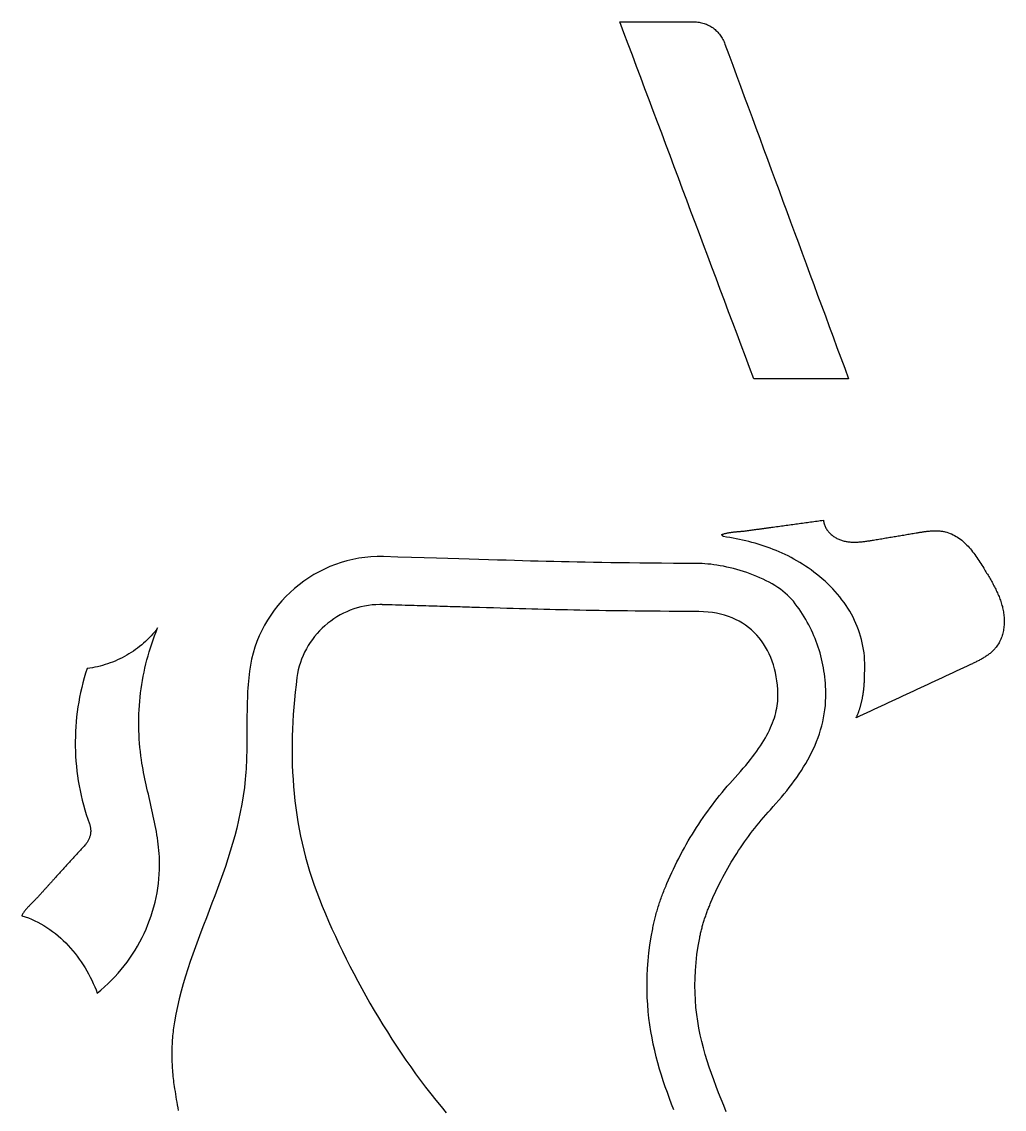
# Model space of a CAD drawing. Header units: metres. Extents: x 22 to 147, y -153 to -66.
# Drawn here: x 105.87 to 144.96, y -109.44 to -66.15 of the extents above; entities that cross this region are included whole.
import ezdxf

# ---------------------------------------------------------------- set-up
doc = ezdxf.new("R2010")
doc.units = ezdxf.units.M

msp = doc.modelspace()

# ---------------------------------------------------------------- linework, layer by layer
for points in [[(129.668778, -66.15303), (129.760726, -66.15303), (129.852674, -66.15303), (129.944622, -66.15303), (130.03657, -66.15303), (130.128518, -66.15303), (130.220466, -66.15303), (130.312414, -66.15303), (130.404362, -66.15303), (130.49631, -66.15303), (130.588258, -66.15303), (130.680206, -66.15303), (130.772154, -66.15303), (130.864102, -66.15303), (130.95605, -66.15303), (131.047998, -66.15303), (131.139946, -66.15303), (131.231894, -66.15303), (131.323842, -66.15303), (131.41579, -66.15303), (131.507738, -66.15303), (131.599686, -66.15303), (131.691634, -66.15303), (131.783582, -66.15303), (131.87553, -66.15303), (131.967478, -66.15303), (132.059426, -66.15303), (132.151374, -66.15303), (132.243322, -66.15303), (132.33527, -66.15303), (132.427218, -66.15303), (132.519166, -66.15303), (132.611114, -66.15303), (132.663692, -66.154046), (132.715762, -66.157094), (132.767324, -66.162174), (132.818378, -66.169286), (132.868924, -66.17843), (132.918962, -66.189606), (132.968238, -66.20256), (133.016752, -66.217292), (133.064504, -66.234056), (133.111494, -66.252598), (133.157722, -66.272918), (133.202934, -66.294762), (133.247384, -66.318384), (133.290818, -66.343784), (133.333236, -66.370708), (133.374638, -66.399156), (133.41477, -66.429382), (133.453886, -66.461132), (133.491732, -66.494152), (133.528308, -66.528696), (133.563614, -66.564764), (133.597396, -66.602102), (133.629908, -66.640964), (133.660896, -66.681096), (133.69036, -66.722498), (133.7183, -66.76517), (133.744716, -66.809112), (133.769354, -66.85407), (133.792468, -66.900298), (133.813804, -66.947542), (133.833362, -66.996056), (133.850888, -67.045586), (134.004558, -67.461638), (134.158228, -67.87769), (134.311898, -68.293742), (134.465568, -68.709794), (134.619238, -69.125846), (134.772908, -69.541898), (134.926578, -69.95795), (135.080248, -70.374002), (135.233918, -70.790054), (135.387588, -71.206106), (135.541258, -71.622158), (135.694928, -72.03821), (135.848598, -72.454262), (136.002268, -72.870314), (136.155938, -73.286366), (136.309608, -73.702418), (136.463278, -74.11847), (136.616948, -74.534522), (136.770618, -74.950574), (136.924288, -75.366626), (137.077958, -75.782678), (137.231628, -76.19873), (137.385298, -76.614782), (137.538968, -77.030834), (137.692638, -77.446886), (137.846308, -77.862938), (137.999978, -78.27899), (138.153648, -78.695042), (138.307318, -79.111094), (138.460988, -79.527146), (138.614658, -79.943198), (138.768328, -80.35925), (138.650472, -80.35925), (138.532616, -80.35925), (138.41476, -80.35925), (138.296904, -80.35925), (138.179048, -80.35925), (138.061192, -80.35925), (137.943336, -80.35925), (137.82548, -80.35925), (137.707624, -80.35925), (137.589768, -80.35925), (137.471912, -80.35925), (137.354056, -80.35925), (137.2362, -80.35925), (137.118344, -80.35925), (137.000488, -80.35925), (136.882632, -80.35925), (136.764776, -80.35925), (136.64692, -80.35925), (136.529064, -80.35925), (136.411208, -80.35925), (136.293352, -80.35925), (136.175496, -80.35925), (136.05764, -80.35925), (135.939784, -80.35925), (135.821928, -80.35925), (135.704072, -80.35925), (135.586216, -80.35925), (135.46836, -80.35925), (135.350504, -80.35925), (135.232648, -80.35925), (135.114792, -80.35925), (134.996936, -80.35925), (134.830312, -79.915258), (134.663688, -79.471266), (134.497064, -79.027274), (134.33044, -78.583282), (134.163816, -78.13929), (133.997192, -77.695298), (133.830568, -77.251306), (133.663944, -76.807314), (133.49732, -76.363322), (133.330696, -75.91933), (133.164072, -75.475338), (132.997448, -75.031346), (132.830824, -74.587354), (132.6642, -74.143362), (132.497576, -73.69937), (132.330952, -73.255378), (132.164328, -72.811386), (131.997704, -72.367394), (131.83108, -71.923402), (131.664456, -71.47941), (131.497832, -71.035418), (131.331208, -70.591426), (131.164584, -70.147434), (130.99796, -69.703442), (130.831336, -69.25945), (130.664712, -68.815458), (130.498088, -68.371466), (130.331464, -67.927474), (130.16484, -67.483482), (129.998216, -67.03949), (129.831592, -66.595498), (129.664968, -66.151506)], [(139.408154, -92.102686), (139.415266, -91.962224), (139.417806, -91.822524), (139.416028, -91.683586), (139.409678, -91.545664), (139.39901, -91.408758), (139.384024, -91.272614), (139.36472, -91.13774), (139.341352, -91.003882), (139.313666, -90.87104), (139.281916, -90.739468), (139.245848, -90.609166), (139.205716, -90.47988), (139.16152, -90.352118), (139.113514, -90.225626), (139.061444, -90.100404), (139.005564, -89.976706), (138.94562, -89.854532), (138.881866, -89.733882), (138.814302, -89.614756), (138.742928, -89.497154), (138.667998, -89.38133), (138.589258, -89.26703), (138.506962, -89.154508), (138.42111, -89.043764), (138.331702, -88.934798), (138.238738, -88.827864), (138.142218, -88.722708), (138.042396, -88.619584), (137.939018, -88.518492), (137.832338, -88.419432), (137.722356, -88.322404), (137.609072, -88.227662), (137.498328, -88.139016), (137.387076, -88.053418), (137.275316, -87.971122), (137.163048, -87.89162), (137.050272, -87.815166), (136.936988, -87.741506), (136.823196, -87.67064), (136.708896, -87.602568), (136.594088, -87.53729), (136.478518, -87.474552), (136.36244, -87.414608), (136.245854, -87.35695), (136.12876, -87.301832), (136.010904, -87.249254), (135.89254, -87.198962), (135.773668, -87.150956), (135.654034, -87.105236), (135.533892, -87.061548), (135.413242, -87.020146), (135.29183, -86.980776), (135.16991, -86.943184), (135.047228, -86.907624), (134.924038, -86.873842), (134.800086, -86.841838), (134.675626, -86.811612), (134.550404, -86.783164), (134.424674, -86.75624), (134.298182, -86.731094), (134.170928, -86.707472), (134.043166, -86.68512), (133.914642, -86.664292), (133.785356, -86.644734), (133.78307, -86.642194), (133.780784, -86.639654), (133.778498, -86.637114), (133.776212, -86.634574), (133.773926, -86.632034), (133.77164, -86.629494), (133.769354, -86.626954), (133.767068, -86.624414), (133.765036, -86.621874), (133.763004, -86.619334), (133.760972, -86.616794), (133.75894, -86.614254), (133.756908, -86.611714), (133.754876, -86.609174), (133.752844, -86.606634), (133.751066, -86.604094), (133.749288, -86.601554), (133.74751, -86.599014), (133.745732, -86.596474), (133.743954, -86.593934), (133.742176, -86.591394), (133.740652, -86.588854), (133.739128, -86.586314), (133.737604, -86.583774), (133.73608, -86.581234), (133.734556, -86.578694), (133.733286, -86.576154), (133.732016, -86.573614), (133.730746, -86.571074), (133.729476, -86.568534), (133.728206, -86.565994), (133.726936, -86.563454), (133.753606, -86.552786), (133.780784, -86.54288), (133.808724, -86.533736), (133.837172, -86.5251), (133.866128, -86.516972), (133.895592, -86.509606), (133.925564, -86.502748), (133.95579, -86.496398), (133.986524, -86.490556), (134.017512, -86.484968), (134.048754, -86.479888), (134.08025, -86.475062), (134.112, -86.470744), (134.144004, -86.46668), (134.176262, -86.46287), (134.20852, -86.459314), (134.240778, -86.456012), (134.273036, -86.452964), (134.305548, -86.449916), (134.337806, -86.447122), (134.370064, -86.444328), (134.402322, -86.441534), (134.434326, -86.43874), (134.466076, -86.435946), (134.497572, -86.433152), (134.528814, -86.430358), (134.559802, -86.427564), (134.590536, -86.424516), (134.620762, -86.421214), (134.650734, -86.417912), (134.680198, -86.414356), (134.709154, -86.410546), (134.740396, -86.406228), (134.771638, -86.40191), (134.80288, -86.397592), (134.834122, -86.393274), (134.865364, -86.388956), (134.896606, -86.384638), (134.927848, -86.38032), (134.95909, -86.376002), (134.990332, -86.371684), (135.021574, -86.367366), (135.052816, -86.363048), (135.084058, -86.35873), (135.1153, -86.354412), (135.146542, -86.350094), (135.177784, -86.345776), (135.209026, -86.341458), (135.240268, -86.33714), (135.27151, -86.332822), (135.302752, -86.328504), (135.333994, -86.324186), (135.365236, -86.319868), (135.396478, -86.31555), (135.42772, -86.311232), (135.458962, -86.306914), (135.490204, -86.302596), (135.521446, -86.298278), (135.552688, -86.29396), (135.58393, -86.289642), (135.615172, -86.285324), (135.646414, -86.281006), (135.677656, -86.276688), (135.708898, -86.27237), (135.773414, -86.26348), (135.83793, -86.25459), (135.902446, -86.2457), (135.966962, -86.23681), (136.031478, -86.22792), (136.095994, -86.21903), (136.16051, -86.21014), (136.225026, -86.20125), (136.289542, -86.19236), (136.354058, -86.18347), (136.418574, -86.17458), (136.48309, -86.16569), (136.547606, -86.1568), (136.612122, -86.14791), (136.676638, -86.13902), (136.741154, -86.13013), (136.80567, -86.12124), (136.870186, -86.11235), (136.934702, -86.10346), (136.999218, -86.09457), (137.063734, -86.08568), (137.12825, -86.07679), (137.192766, -86.0679), (137.257282, -86.05901), (137.321798, -86.05012), (137.386314, -86.04123), (137.45083, -86.03234), (137.515346, -86.02345), (137.579862, -86.01456), (137.644378, -86.00567), (137.708894, -85.99678), (137.77341, -85.98789), (137.776712, -86.025482), (137.782046, -86.062566), (137.789158, -86.099142), (137.798048, -86.13521), (137.808716, -86.170516), (137.821162, -86.205314), (137.835132, -86.23935), (137.85088, -86.272878), (137.868152, -86.305644), (137.886948, -86.337648), (137.907014, -86.36889), (137.928604, -86.39937), (137.951464, -86.429088), (137.975594, -86.458044), (138.00074, -86.485984), (138.027156, -86.513162), (138.054588, -86.539578), (138.083036, -86.564978), (138.1125, -86.589362), (138.142726, -86.61273), (138.173968, -86.635336), (138.205972, -86.656926), (138.238738, -86.6775), (138.272012, -86.697058), (138.306048, -86.715346), (138.340592, -86.732618), (138.375644, -86.748874), (138.411204, -86.76386), (138.447018, -86.777576), (138.483086, -86.790276), (138.519662, -86.801706), (138.556238, -86.811866), (138.593068, -86.82101), (138.629898, -86.829138), (138.666982, -86.83625), (138.704066, -86.8426), (138.741404, -86.847934), (138.778742, -86.852506), (138.81608, -86.856316), (138.853672, -86.859364), (138.891264, -86.86165), (138.928856, -86.863174), (138.966448, -86.86419), (139.004294, -86.864444), (139.04214, -86.86419), (139.079986, -86.863174), (139.117832, -86.86165), (139.155678, -86.859618), (139.193524, -86.857078), (139.23137, -86.85403), (139.26947, -86.850728), (139.30757, -86.846918), (139.34567, -86.842854), (139.383516, -86.838282), (139.421362, -86.833456), (139.459208, -86.828376), (139.497054, -86.823042), (139.5349, -86.817454), (139.572746, -86.811612), (139.610592, -86.80577), (139.648184, -86.799674), (139.685776, -86.793578), (139.723368, -86.787482), (139.76096, -86.781386), (139.81557, -86.772242), (139.87018, -86.763098), (139.92479, -86.753954), (139.9794, -86.74481), (140.03401, -86.735666), (140.08862, -86.726522), (140.14323, -86.717378), (140.19784, -86.708234), (140.25245, -86.69909), (140.30706, -86.689946), (140.36167, -86.680802), (140.41628, -86.671658), (140.47089, -86.662514), (140.5255, -86.65337), (140.58011, -86.644226), (140.63472, -86.635082), (140.68933, -86.625938), (140.74394, -86.616794), (140.79855, -86.60765), (140.85316, -86.598506), (140.90777, -86.589362), (140.96238, -86.580218), (141.01699, -86.571074), (141.0716, -86.56193), (141.12621, -86.552786), (141.18082, -86.543642), (141.23543, -86.534498), (141.29004, -86.525354), (141.34465, -86.51621), (141.39926, -86.507066), (141.45387, -86.497922), (141.50848, -86.488778), (141.54277, -86.48319), (141.57706, -86.477602), (141.61135, -86.472014), (141.64564, -86.466426), (141.680184, -86.461092), (141.714728, -86.455758), (141.749272, -86.450678), (141.783816, -86.445852), (141.81836, -86.441026), (141.852904, -86.436454), (141.887448, -86.432136), (141.921992, -86.428326), (141.956536, -86.42477), (141.99108, -86.421468), (142.025624, -86.418674), (142.060168, -86.416134), (142.094712, -86.414102), (142.129256, -86.412578), (142.1638, -86.411562), (142.198344, -86.411054), (142.232888, -86.411054), (142.267432, -86.411562), (142.301976, -86.412578), (142.336266, -86.414356), (142.370556, -86.416642), (142.404846, -86.41969), (142.439136, -86.423246), (142.473172, -86.427564), (142.507208, -86.432644), (142.541244, -86.438486), (142.575026, -86.44509), (142.608808, -86.452456), (142.676118, -86.469982), (142.741904, -86.490556), (142.806166, -86.513924), (142.869158, -86.540086), (142.930626, -86.568788), (142.990824, -86.60003), (143.049498, -86.633812), (143.106902, -86.66988), (143.163036, -86.708234), (143.2179, -86.74862), (143.271748, -86.791038), (143.324326, -86.835234), (143.375634, -86.881208), (143.425926, -86.92896), (143.475202, -86.978236), (143.523462, -87.029036), (143.570706, -87.08136), (143.616934, -87.134954), (143.662146, -87.189564), (143.706596, -87.24519), (143.750284, -87.301832), (143.792956, -87.359236), (143.834866, -87.417402), (143.876014, -87.47633), (143.9164, -87.535766), (143.956278, -87.595456), (143.995394, -87.655654), (144.034002, -87.715852), (144.071848, -87.776304), (144.109186, -87.836756), (144.146016, -87.896954), (144.182338, -87.956898), (144.20977, -88.00211), (144.237202, -88.047576), (144.264634, -88.093042), (144.291812, -88.138508), (144.31899, -88.184228), (144.346168, -88.229948), (144.373092, -88.275922), (144.399762, -88.321896), (144.426178, -88.36787), (144.45234, -88.414098), (144.478248, -88.46058), (144.503902, -88.507062), (144.529048, -88.553798), (144.55394, -88.600534), (144.578324, -88.647524), (144.602454, -88.694768), (144.626076, -88.742266), (144.64919, -88.789764), (144.671796, -88.837516), (144.69364, -88.885522), (144.714976, -88.933782), (144.735804, -88.982296), (144.75587, -89.031064), (144.775174, -89.080086), (144.793716, -89.129362), (144.811496, -89.178892), (144.828514, -89.228676), (144.84477, -89.278714), (144.860264, -89.329006), (144.874742, -89.379806), (144.888458, -89.43086), (144.901158, -89.482168), (144.912842, -89.533984), (144.923256, -89.586054), (144.932654, -89.638378), (144.940782, -89.69121), (144.947894, -89.744296), (144.953736, -89.797382), (144.958308, -89.850722), (144.96161, -89.904062), (144.963642, -89.957656), (144.964404, -90.01125), (144.963642, -90.06459), (144.96161, -90.11793), (144.958308, -90.171016), (144.953482, -90.224102), (144.947386, -90.276934), (144.939766, -90.329258), (144.930876, -90.381328), (144.920462, -90.433144), (144.908524, -90.484452), (144.895062, -90.535252), (144.880076, -90.585544), (144.863566, -90.635074), (144.845532, -90.684096), (144.82572, -90.732356), (144.804384, -90.779854), (144.781524, -90.82659), (144.756886, -90.872564), (144.73047, -90.917522), (144.70253, -90.961718), (144.672812, -91.004898), (144.641316, -91.047062), (144.608042, -91.08821), (144.583912, -91.11615), (144.55902, -91.143328), (144.53362, -91.169744), (144.507458, -91.195652), (144.480788, -91.220798), (144.45361, -91.245436), (144.425924, -91.269312), (144.39773, -91.29268), (144.369028, -91.31554), (144.339818, -91.337892), (144.3101, -91.359736), (144.280128, -91.381072), (144.249648, -91.4019), (144.218914, -91.42222), (144.187672, -91.442032), (144.156176, -91.46159), (144.124426, -91.48064), (144.092422, -91.499436), (144.060164, -91.517724), (144.027652, -91.535758), (143.994886, -91.553538), (143.961866, -91.57081), (143.928846, -91.587828), (143.895572, -91.604592), (143.862298, -91.621356), (143.82877, -91.637866), (143.795242, -91.654122), (143.761714, -91.670124), (143.728186, -91.686126), (143.694658, -91.701874), (143.66113, -91.717622), (143.627602, -91.73337), (143.485108, -91.799918), (143.342614, -91.866466), (143.20012, -91.933014), (143.057626, -91.999562), (142.915132, -92.06611), (142.772638, -92.132658), (142.630144, -92.199206), (142.48765, -92.265754), (142.345156, -92.332302), (142.202662, -92.39885), (142.060168, -92.465398), (141.917674, -92.531946), (141.77518, -92.598494), (141.632686, -92.665042), (141.490192, -92.73159), (141.347698, -92.798138), (141.205204, -92.864686), (141.06271, -92.931234), (140.920216, -92.997782), (140.777722, -93.06433), (140.635228, -93.130878), (140.492734, -93.197426), (140.35024, -93.263974), (140.207746, -93.330522), (140.065252, -93.39707), (139.922758, -93.463618), (139.780264, -93.530166), (139.63777, -93.596714), (139.495276, -93.663262), (139.352782, -93.72981), (139.210288, -93.796358), (139.067794, -93.862906), (139.077954, -93.84157), (139.08786, -93.81998), (139.097766, -93.79839), (139.107418, -93.776546), (139.116816, -93.754448), (139.126214, -93.73235), (139.135358, -93.709998), (139.144502, -93.687392), (139.153392, -93.664532), (139.162282, -93.641672), (139.170918, -93.618558), (139.1793, -93.59519), (139.187682, -93.571568), (139.19581, -93.547946), (139.203938, -93.52407), (139.211812, -93.49994), (139.219432, -93.475556), (139.227052, -93.451172), (139.234418, -93.426534), (139.241784, -93.401642), (139.248896, -93.376496), (139.255754, -93.351096), (139.262612, -93.325696), (139.269216, -93.300042), (139.27582, -93.274134), (139.28217, -93.247972), (139.288266, -93.221556), (139.294362, -93.194886), (139.300204, -93.167962), (139.306046, -93.141038), (139.311634, -93.11386), (139.316968, -93.086428), (139.32281, -93.05544), (139.328398, -93.024452), (139.333986, -92.993718), (139.33932, -92.962984), (139.3444, -92.93225), (139.349226, -92.901516), (139.353798, -92.870782), (139.358116, -92.840048), (139.362434, -92.809314), (139.366498, -92.77858), (139.370308, -92.747846), (139.373864, -92.717112), (139.37742, -92.686378), (139.380722, -92.655644), (139.38377, -92.62491), (139.386564, -92.594176), (139.389104, -92.563442), (139.391644, -92.532708), (139.39393, -92.501974), (139.395962, -92.47124), (139.39774, -92.440506), (139.399518, -92.409772), (139.401042, -92.379292), (139.402312, -92.348812), (139.403582, -92.318332), (139.404598, -92.287852), (139.40536, -92.257372), (139.405868, -92.226892), (139.406376, -92.196412), (139.40663, -92.165932), (139.40663, -92.135452), (139.40663, -92.104972)], [(133.903466, -109.539532), (133.799072, -109.284516), (133.696456, -109.030516), (133.596126, -108.777532), (133.49859, -108.524802), (133.404102, -108.272072), (133.31317, -108.019088), (133.226302, -107.765342), (133.143752, -107.510326), (133.066282, -107.253786), (132.993892, -106.995214), (132.927344, -106.734356), (132.866892, -106.470704), (132.813298, -106.204004), (132.766562, -105.933748), (132.727446, -105.659428), (132.696204, -105.38079), (132.673344, -105.097326), (132.659374, -104.808782), (132.654548, -104.51465), (132.659628, -104.214422), (132.674868, -103.907844), (132.700522, -103.594662), (132.737098, -103.274114), (132.785358, -102.9462), (132.845302, -102.610158), (132.854192, -102.565454), (132.863336, -102.521004), (132.872988, -102.476554), (132.882894, -102.432104), (132.893054, -102.387654), (132.903722, -102.343458), (132.914644, -102.299262), (132.92582, -102.255066), (132.93725, -102.211124), (132.949188, -102.167182), (132.96138, -102.12324), (132.973826, -102.079552), (132.986526, -102.035864), (132.99948, -101.992176), (133.012942, -101.948742), (133.026658, -101.905308), (133.040628, -101.861874), (133.054852, -101.818694), (133.06933, -101.775514), (133.084062, -101.732334), (133.099048, -101.689408), (133.114288, -101.646482), (133.129782, -101.60381), (133.14553, -101.561138), (133.161532, -101.518466), (133.177788, -101.476048), (133.194298, -101.43363), (133.211062, -101.391212), (133.22808, -101.349048), (133.245352, -101.306884), (133.262878, -101.264974), (133.280658, -101.223064), (133.280912, -101.222302), (133.281166, -101.22154), (133.28142, -101.220778), (133.281674, -101.220016), (133.281928, -101.219254), (133.282182, -101.218492), (133.282436, -101.21773), (133.28269, -101.216968), (133.282944, -101.216206), (133.283198, -101.215444), (133.283452, -101.214682), (133.283706, -101.21392), (133.28396, -101.213158), (133.284214, -101.212396), (133.284468, -101.211634), (133.284722, -101.210872), (133.284976, -101.21011), (133.28523, -101.209348), (133.285484, -101.208586), (133.285738, -101.207824), (133.285992, -101.207062), (133.286246, -101.2063), (133.2865, -101.205538), (133.286754, -101.204776), (133.287008, -101.204014), (133.287262, -101.203252), (133.287516, -101.20249), (133.28777, -101.201728), (133.288024, -101.200966), (133.288278, -101.200204), (133.288532, -101.199442), (133.288786, -101.19868), (133.343396, -101.072188), (133.399276, -100.946204), (133.45668, -100.820982), (133.515354, -100.696268), (133.575298, -100.572316), (133.636512, -100.449126), (133.698996, -100.326444), (133.762496, -100.204524), (133.827266, -100.083366), (133.893306, -99.962716), (133.960616, -99.842828), (134.029196, -99.723702), (134.099046, -99.605338), (134.170166, -99.487736), (134.242556, -99.370896), (134.316216, -99.254818), (134.390892, -99.139502), (134.466838, -99.024948), (134.544054, -98.911156), (134.62254, -98.79838), (134.702042, -98.686366), (134.782814, -98.575114), (134.864856, -98.464878), (134.948168, -98.355404), (135.032496, -98.246946), (135.118094, -98.13925), (135.204962, -98.03257), (135.292846, -97.926652), (135.382, -97.82175), (135.47217, -97.717864), (135.56361, -97.61474), (135.65632, -97.512632), (135.76808, -97.389696), (135.878824, -97.26549), (135.988298, -97.140268), (136.096248, -97.013776), (136.202674, -96.886014), (136.307322, -96.756728), (136.410192, -96.626172), (136.51103, -96.494346), (136.609582, -96.360996), (136.705594, -96.226376), (136.799066, -96.090232), (136.889744, -95.952564), (136.977628, -95.813626), (137.062464, -95.673164), (137.143998, -95.531178), (137.221976, -95.387668), (137.296398, -95.24238), (137.36701, -95.095568), (137.433812, -94.947232), (137.496296, -94.797118), (137.554462, -94.64548), (137.60831, -94.492064), (137.657332, -94.33687), (137.701528, -94.179898), (137.740898, -94.021402), (137.775188, -93.861128), (137.804144, -93.698822), (137.827512, -93.534738), (137.845292, -93.368876), (137.85723, -93.201236), (137.863072, -93.031564), (137.862818, -92.860114), (137.859008, -92.731844), (137.852912, -92.60459), (137.84453, -92.478352), (137.833862, -92.35313), (137.820908, -92.228924), (137.805668, -92.105734), (137.787888, -91.98356), (137.767822, -91.862402), (137.74547, -91.74226), (137.720832, -91.623134), (137.693908, -91.50477), (137.664444, -91.387422), (137.632694, -91.27109), (137.598658, -91.15552), (137.562082, -91.040966), (137.52322, -90.927174), (137.482072, -90.814398), (137.438384, -90.702384), (137.39241, -90.591386), (137.343896, -90.48115), (137.293096, -90.371676), (137.239756, -90.262964), (137.18413, -90.155268), (137.125964, -90.048334), (137.065258, -89.942162), (137.002266, -89.836752), (136.936734, -89.732104), (136.868916, -89.628218), (136.798558, -89.525094), (136.72566, -89.422478), (136.650222, -89.320624), (136.572498, -89.219532), (136.501124, -89.133934), (136.4234, -89.050368), (136.33958, -88.969088), (136.249918, -88.890094), (136.154922, -88.813132), (136.054846, -88.738456), (135.949944, -88.666066), (135.840724, -88.596216), (135.72744, -88.528652), (135.6106, -88.463628), (135.490458, -88.40089), (135.367522, -88.340692), (135.241792, -88.283034), (135.113776, -88.227916), (134.983982, -88.175338), (134.852664, -88.125554), (134.720076, -88.07831), (134.586726, -88.03386), (134.452868, -87.992204), (134.31901, -87.953342), (134.185406, -87.917274), (134.05231, -87.884), (133.919976, -87.853774), (133.788912, -87.826342), (133.659626, -87.801958), (133.532372, -87.780622), (133.407404, -87.762334), (133.284976, -87.747094), (133.165596, -87.735156), (133.049772, -87.726266), (132.937758, -87.720678), (132.829808, -87.718392), (132.301742, -87.714328), (131.802632, -87.710264), (131.3307, -87.705946), (130.88366, -87.701628), (130.45948, -87.697056), (130.056382, -87.692484), (129.67208, -87.687658), (129.304796, -87.682578), (128.952244, -87.677244), (128.612646, -87.671656), (128.283716, -87.665814), (127.963422, -87.659718), (127.649986, -87.653114), (127.341122, -87.646256), (127.034798, -87.639144), (126.729236, -87.631524), (126.42215, -87.62365), (126.111508, -87.615268), (125.795532, -87.606378), (125.471936, -87.59698), (125.138688, -87.587074), (124.793756, -87.57666), (124.435362, -87.565738), (124.06122, -87.554308), (123.669298, -87.54237), (123.257564, -87.529924), (122.82424, -87.516716), (122.36704, -87.503), (121.883932, -87.488522), (121.372884, -87.473536), (120.831864, -87.457788), (120.259094, -87.441278), (120.010174, -87.440262), (119.76354, -87.451184), (119.519446, -87.47379), (119.2784, -87.507826), (119.040402, -87.553038), (118.80596, -87.609172), (118.575328, -87.67572), (118.34876, -87.752682), (118.12651, -87.839804), (117.909086, -87.936578), (117.696742, -88.043004), (117.489478, -88.158574), (117.288056, -88.283288), (117.092476, -88.416638), (116.902992, -88.55837), (116.720112, -88.708484), (116.54409, -88.866472), (116.37518, -89.03208), (116.213636, -89.205054), (116.059966, -89.38514), (115.91417, -89.572084), (115.776756, -89.765632), (115.647978, -89.965276), (115.52809, -90.171016), (115.417346, -90.382598), (115.316254, -90.599514), (115.225068, -90.821764), (115.144042, -91.04884), (115.07343, -91.280742), (115.013486, -91.516962), (114.964718, -91.757246), (114.927126, -92.001594), (114.91087, -92.135198), (114.896392, -92.269056), (114.883692, -92.402914), (114.87277, -92.536772), (114.863118, -92.67063), (114.85499, -92.804742), (114.848132, -92.938854), (114.842544, -93.072966), (114.837972, -93.207078), (114.834162, -93.34119), (114.831368, -93.475302), (114.829336, -93.609668), (114.827812, -93.744034), (114.826796, -93.8784), (114.826034, -94.012766), (114.825526, -94.147132), (114.825272, -94.281498), (114.825018, -94.415864), (114.824764, -94.55023), (114.824256, -94.684596), (114.82324, -94.818962), (114.82197, -94.953328), (114.820192, -95.087694), (114.817652, -95.221806), (114.81435, -95.355918), (114.810286, -95.49003), (114.805206, -95.624142), (114.798856, -95.758254), (114.791236, -95.892366), (114.782346, -96.026224), (114.771932, -96.160082), (114.759994, -96.29394), (114.723164, -96.630744), (114.677698, -96.962468), (114.624104, -97.28962), (114.563144, -97.6122), (114.495072, -97.930716), (114.420396, -98.245168), (114.339878, -98.556064), (114.253772, -98.863658), (114.16284, -99.16795), (114.06759, -99.469448), (113.96853, -99.768406), (113.866168, -100.065332), (113.761012, -100.360226), (113.65357, -100.653342), (113.54435, -100.945188), (113.43386, -101.235764), (113.322862, -101.525578), (113.21161, -101.814884), (113.100866, -102.103936), (112.991138, -102.392988), (112.882934, -102.682294), (112.776762, -102.972108), (112.67313, -103.262684), (112.572546, -103.554276), (112.475518, -103.847392), (112.382554, -104.142032), (112.294416, -104.438704), (112.211358, -104.737662), (112.134142, -105.03916), (112.063276, -105.343452), (111.999268, -105.650792), (111.942626, -105.961434), (111.929672, -106.040936), (111.91748, -106.120692), (111.906304, -106.200448), (111.89589, -106.280204), (111.886238, -106.360214), (111.877602, -106.440224), (111.869728, -106.520234), (111.862616, -106.600498), (111.85652, -106.680762), (111.851186, -106.761026), (111.846614, -106.84129), (111.842804, -106.921554), (111.84001, -107.001818), (111.837978, -107.082082), (111.836708, -107.1626), (111.8362, -107.243118), (111.836454, -107.323636), (111.83747, -107.404154), (111.839248, -107.484672), (111.841788, -107.56519), (111.845344, -107.645708), (111.849662, -107.725972), (111.854742, -107.806236), (111.86033, -107.8865), (111.86668, -107.966764), (111.873792, -108.047028), (111.881666, -108.127292), (111.890302, -108.207302), (111.8997, -108.287312), (111.90986, -108.367322), (111.920782, -108.447332), (111.932466, -108.527088), (111.94796, -108.628688), (111.963962, -108.731558), (111.980726, -108.835698), (111.998252, -108.941108), (112.016286, -109.047788), (112.035082, -109.155738), (112.054386, -109.264704), (112.074452, -109.37494), (112.095026, -109.486192)], [(120.203468, -89.34958), (120.200674, -89.34958), (120.19788, -89.34958), (120.195086, -89.34958), (120.192292, -89.34958), (120.189498, -89.34958), (120.186704, -89.34958), (120.18391, -89.34958), (120.181116, -89.34958), (120.178322, -89.34958), (120.175528, -89.34958), (120.172734, -89.34958), (120.16994, -89.34958), (120.167146, -89.34958), (120.164352, -89.34958), (120.161558, -89.34958), (120.158764, -89.34958), (120.15597, -89.34958), (120.153176, -89.34958), (120.150382, -89.34958), (120.147588, -89.34958), (120.144794, -89.34958), (120.142, -89.34958), (120.139206, -89.34958), (120.136412, -89.34958), (120.133618, -89.34958), (120.130824, -89.34958), (120.12803, -89.34958), (120.125236, -89.34958), (120.122442, -89.34958), (120.119648, -89.34958), (120.116854, -89.34958), (120.11406, -89.34958), (119.960898, -89.35339), (119.80926, -89.364312), (119.659146, -89.382346), (119.510556, -89.407492), (119.363998, -89.439496), (119.219472, -89.478104), (119.077232, -89.523062), (118.937278, -89.57437), (118.800118, -89.631774), (118.665752, -89.69502), (118.534434, -89.764108), (118.406418, -89.838784), (118.281704, -89.918794), (118.160546, -90.004138), (118.043198, -90.094562), (117.929914, -90.190066), (117.820948, -90.290396), (117.7163, -90.395298), (117.616224, -90.504518), (117.520974, -90.618056), (117.43055, -90.735658), (117.345206, -90.85707), (117.265196, -90.982292), (117.190774, -91.11107), (117.122194, -91.243404), (117.059456, -91.378786), (117.002814, -91.51747), (116.952522, -91.658948), (116.90858, -91.80322), (116.871496, -91.950032), (116.84127, -92.09913), (116.817902, -92.250514), (116.781326, -92.546932), (116.748306, -92.84208), (116.719096, -93.136212), (116.693442, -93.429074), (116.671598, -93.72092), (116.653564, -94.01175), (116.639594, -94.301818), (116.629688, -94.59087), (116.623846, -94.878906), (116.622322, -95.16618), (116.625116, -95.452692), (116.632228, -95.738442), (116.643912, -96.02343), (116.660168, -96.30791), (116.680996, -96.591628), (116.706396, -96.874838), (116.736622, -97.15754), (116.771928, -97.439734), (116.81206, -97.72142), (116.857272, -98.002598), (116.907564, -98.283268), (116.96319, -98.563684), (117.02415, -98.843846), (117.090444, -99.123754), (117.162072, -99.403408), (117.239288, -99.682808), (117.322346, -99.961954), (117.410992, -100.2411), (117.50548, -100.520246), (117.60581, -100.799138), (117.712236, -101.078284), (117.824758, -101.35743), (117.94998, -101.65588), (118.079012, -101.954584), (118.2116, -102.253288), (118.347744, -102.551738), (118.48719, -102.849934), (118.630192, -103.147622), (118.776496, -103.444802), (118.926102, -103.741474), (119.07901, -104.037384), (119.23522, -104.332278), (119.394732, -104.626156), (119.557292, -104.918764), (119.7229, -105.210102), (119.89181, -105.499916), (120.063514, -105.788206), (120.238266, -106.074718), (120.416066, -106.359452), (120.59666, -106.642154), (120.780048, -106.922824), (120.96623, -107.201208), (121.155206, -107.477306), (121.346976, -107.750864), (121.541286, -108.021882), (121.738136, -108.290106), (121.937526, -108.555282), (122.139456, -108.817664), (122.343926, -109.076744), (122.550682, -109.332522), (122.759978, -109.584998)], [(131.813554, -109.45876), (131.726178, -109.232446), (131.64058, -109.004608), (131.557014, -108.774992), (131.475734, -108.543344), (131.396994, -108.309664), (131.321302, -108.073698), (131.248912, -107.835192), (131.180078, -107.593892), (131.115054, -107.349798), (131.054348, -107.102656), (130.998214, -106.852212), (130.946906, -106.598466), (130.900678, -106.34091), (130.860038, -106.079544), (130.82524, -105.814368), (130.796538, -105.544874), (130.774186, -105.271062), (130.758692, -104.992678), (130.75031, -104.709468), (130.749294, -104.421432), (130.755898, -104.128316), (130.770376, -103.829866), (130.793236, -103.526082), (130.824732, -103.216456), (130.865372, -102.900988), (130.915156, -102.579678), (130.974592, -102.252018), (130.98526, -102.197916), (130.996436, -102.143814), (131.00812, -102.089458), (131.020058, -102.035102), (131.032504, -101.980492), (131.045458, -101.925882), (131.058666, -101.871272), (131.072382, -101.816408), (131.086606, -101.761544), (131.101084, -101.70668), (131.11607, -101.651562), (131.131564, -101.596444), (131.147566, -101.541326), (131.163822, -101.485954), (131.180586, -101.430582), (131.197604, -101.37521), (131.21513, -101.319838), (131.233164, -101.264212), (131.251452, -101.208586), (131.270248, -101.15296), (131.289552, -101.097334), (131.30911, -101.041454), (131.329176, -100.985574), (131.34975, -100.929694), (131.370578, -100.873814), (131.391914, -100.817934), (131.413504, -100.762054), (131.435602, -100.70592), (131.458208, -100.649786), (131.481068, -100.593652), (131.504436, -100.537518), (131.528058, -100.481384), (131.528312, -100.480622), (131.528566, -100.47986), (131.52882, -100.479098), (131.529074, -100.478336), (131.529328, -100.477574), (131.529582, -100.476812), (131.529836, -100.47605), (131.53009, -100.475288), (131.530344, -100.474526), (131.530598, -100.473764), (131.530852, -100.473002), (131.531106, -100.47224), (131.53136, -100.471478), (131.531614, -100.470716), (131.531868, -100.469954), (131.532122, -100.469192), (131.532376, -100.46843), (131.53263, -100.467668), (131.532884, -100.466906), (131.533138, -100.466144), (131.533392, -100.465382), (131.533646, -100.46462), (131.5339, -100.463858), (131.534154, -100.463096), (131.534408, -100.462334), (131.534662, -100.461572), (131.534916, -100.46081), (131.53517, -100.460048), (131.535424, -100.459286), (131.535678, -100.458524), (131.535932, -100.457762), (131.536186, -100.457), (131.599686, -100.310442), (131.664456, -100.164646), (131.73075, -100.019866), (131.798568, -99.875848), (131.867656, -99.732846), (131.938268, -99.590606), (132.01015, -99.449382), (132.083556, -99.30892), (132.158232, -99.169474), (132.234432, -99.03079), (132.311902, -98.893122), (132.390896, -98.75647), (132.47116, -98.620834), (132.552694, -98.48596), (132.635752, -98.352102), (132.72008, -98.21926), (132.805932, -98.087434), (132.893054, -97.956624), (132.981446, -97.82683), (133.071362, -97.697798), (133.162548, -97.569782), (133.255004, -97.442782), (133.34873, -97.316798), (133.44398, -97.19183), (133.5405, -97.068132), (133.63829, -96.94545), (133.73735, -96.823784), (133.83768, -96.703134), (133.93928, -96.5835), (134.042404, -96.464882), (134.146798, -96.347534), (134.252462, -96.231202), (134.364476, -96.108012), (134.472172, -95.9866), (134.576058, -95.866966), (134.67588, -95.74911), (134.771638, -95.633032), (134.863332, -95.518478), (134.951216, -95.405448), (135.035036, -95.293942), (135.115046, -95.18396), (135.191246, -95.075248), (135.263636, -94.967806), (135.332216, -94.861634), (135.396986, -94.756732), (135.457946, -94.652846), (135.51535, -94.549976), (135.569198, -94.448122), (135.619236, -94.347284), (135.665718, -94.247208), (135.708644, -94.148148), (135.748014, -94.04985), (135.784082, -93.95206), (135.816594, -93.855032), (135.84555, -93.758512), (135.871204, -93.6625), (135.893556, -93.566996), (135.912606, -93.471746), (135.928354, -93.37675), (135.9408, -93.282008), (135.949944, -93.18752), (135.955786, -93.093286), (135.95858, -92.999052), (135.958326, -92.904818), (135.951468, -92.728796), (135.93826, -92.556076), (135.918702, -92.386658), (135.893048, -92.220796), (135.861044, -92.058744), (135.822944, -91.900502), (135.778748, -91.746324), (135.728456, -91.59621), (135.672068, -91.450414), (135.609838, -91.308936), (135.541512, -91.172284), (135.467344, -91.040204), (135.387334, -90.913204), (135.301482, -90.791284), (135.210042, -90.674444), (135.11276, -90.562938), (135.00989, -90.45702), (134.901432, -90.35669), (134.787386, -90.262202), (134.667752, -90.173556), (134.54253, -90.091006), (134.411974, -90.014806), (134.27583, -89.944956), (134.134352, -89.88171), (133.98754, -89.825322), (133.835648, -89.775792), (133.678422, -89.73312), (133.516116, -89.69756), (133.348476, -89.669366), (133.175756, -89.648792), (132.99821, -89.635838), (132.815584, -89.630504), (132.40512, -89.627456), (132.012182, -89.624408), (131.635754, -89.621106), (131.275074, -89.617804), (130.929126, -89.614502), (130.596894, -89.610946), (130.277616, -89.60739), (129.970276, -89.603834), (129.673858, -89.600024), (129.3876, -89.596214), (129.110486, -89.59215), (128.8415, -89.587832), (128.57988, -89.583514), (128.32461, -89.578942), (128.074928, -89.57437), (127.829818, -89.569544), (127.588264, -89.564464), (127.349504, -89.55913), (127.112522, -89.553542), (126.876556, -89.547954), (126.64059, -89.542112), (126.403608, -89.536016), (126.164848, -89.529666), (125.923294, -89.523062), (125.67793, -89.516204), (125.427994, -89.509092), (125.17247, -89.501472), (124.910342, -89.493598), (124.640848, -89.48547), (124.362972, -89.477088), (124.075952, -89.468452), (123.778772, -89.459308), (123.687078, -89.456514), (123.594368, -89.45372), (123.500642, -89.450926), (123.4059, -89.448132), (123.309888, -89.445084), (123.21286, -89.442036), (123.114562, -89.438988), (123.014994, -89.43594), (122.91441, -89.432892), (122.812556, -89.429844), (122.709432, -89.426796), (122.605038, -89.423748), (122.49912, -89.420446), (122.391932, -89.417144), (122.283474, -89.413842), (122.173492, -89.41054), (122.06224, -89.407238), (121.949464, -89.403936), (121.835164, -89.400634), (121.71934, -89.397332), (121.601992, -89.393776), (121.48312, -89.39022), (121.362724, -89.386664), (121.240804, -89.383108), (121.117106, -89.379552), (120.991884, -89.375996), (120.864884, -89.372186), (120.73636, -89.368376), (120.606058, -89.364566), (120.473978, -89.360756), (120.34012, -89.356946), (120.204484, -89.353136)], [(108.870242, -104.817418), (109.01807, -104.694736), (109.162088, -104.56799), (109.302042, -104.43718), (109.437932, -104.30256), (109.569758, -104.16413), (109.69752, -104.022144), (109.821218, -103.876856), (109.940598, -103.728266), (110.05566, -103.576374), (110.16615, -103.421434), (110.272322, -103.2637), (110.373922, -103.103172), (110.47095, -102.93985), (110.563152, -102.774242), (110.650528, -102.606094), (110.733332, -102.43566), (110.811056, -102.263194), (110.883954, -102.088696), (110.951772, -101.91242), (111.01451, -101.734366), (111.072168, -101.554788), (111.124492, -101.37394), (111.171736, -101.191568), (111.213392, -101.00818), (111.249714, -100.823776), (111.280448, -100.638356), (111.305848, -100.452174), (111.325406, -100.265484), (111.339376, -100.078286), (111.347504, -99.89058), (111.34979, -99.70262), (111.346234, -99.51466), (111.340646, -99.388422), (111.332772, -99.262438), (111.322612, -99.136708), (111.31042, -99.011232), (111.296196, -98.88601), (111.280194, -98.761042), (111.262414, -98.636328), (111.242856, -98.511614), (111.222028, -98.387154), (111.199676, -98.262694), (111.176308, -98.138488), (111.15167, -98.014282), (111.12627, -97.89033), (111.099854, -97.766378), (111.07293, -97.642426), (111.045244, -97.518728), (111.017304, -97.39503), (110.988856, -97.271332), (110.960408, -97.147634), (110.931706, -97.023936), (110.903258, -96.900238), (110.87481, -96.77654), (110.846616, -96.652588), (110.81893, -96.528636), (110.792006, -96.404684), (110.76559, -96.280478), (110.74019, -96.156272), (110.715552, -96.031812), (110.692184, -95.907352), (110.669832, -95.782638), (110.649004, -95.65767), (110.629446, -95.532702), (110.606078, -95.367094), (110.585758, -95.201232), (110.568232, -95.034862), (110.5535, -94.868238), (110.541562, -94.701614), (110.532418, -94.534736), (110.526068, -94.367604), (110.522512, -94.200472), (110.522004, -94.03334), (110.52429, -93.866208), (110.52937, -93.699076), (110.537244, -93.532198), (110.547912, -93.36532), (110.561374, -93.198696), (110.57763, -93.032326), (110.596426, -92.86621), (110.618016, -92.700348), (110.6424, -92.53474), (110.669578, -92.36964), (110.69955, -92.205048), (110.732316, -92.040964), (110.767876, -91.877388), (110.805976, -91.71432), (110.84687, -91.552014), (110.890558, -91.390216), (110.936786, -91.22918), (110.985808, -91.068906), (111.037624, -90.909394), (111.092234, -90.750644), (111.149384, -90.59291), (111.209328, -90.435938), (111.271812, -90.279982), (111.209582, -90.361516), (111.14532, -90.441272), (111.078772, -90.519504), (111.010192, -90.595958), (110.93958, -90.670634), (110.866936, -90.743532), (110.79226, -90.814652), (110.715806, -90.88374), (110.63732, -90.95105), (110.55731, -91.016328), (110.475522, -91.079574), (110.391956, -91.140788), (110.306866, -91.19997), (110.220252, -91.25712), (110.132114, -91.312238), (110.042706, -91.365324), (109.951774, -91.416124), (109.859572, -91.464638), (109.766354, -91.510866), (109.671866, -91.555062), (109.576108, -91.596718), (109.479334, -91.636088), (109.381544, -91.673172), (109.282992, -91.707716), (109.183424, -91.739974), (109.083094, -91.769692), (108.982002, -91.79687), (108.880148, -91.821508), (108.777786, -91.843606), (108.674662, -91.863164), (108.57103, -91.879928), (108.46689, -91.894152), (108.406946, -92.082112), (108.351066, -92.271342), (108.29925, -92.461588), (108.251498, -92.65285), (108.20781, -92.844874), (108.168186, -93.03766), (108.132626, -93.231208), (108.10113, -93.425518), (108.073698, -93.620336), (108.05033, -93.815662), (108.031026, -94.011496), (108.015786, -94.207584), (108.00461, -94.403926), (107.997498, -94.600522), (107.99445, -94.797118), (107.995466, -94.993714), (108.000546, -95.19031), (108.00969, -95.386652), (108.022898, -95.582994), (108.04017, -95.778828), (108.061506, -95.974408), (108.086906, -96.16948), (108.11637, -96.364044), (108.149644, -96.5581), (108.186982, -96.751394), (108.228384, -96.943926), (108.27385, -97.135696), (108.32338, -97.32645), (108.376974, -97.516188), (108.434378, -97.70491), (108.495846, -97.892362), (108.561378, -98.078544), (108.570776, -98.105976), (108.579158, -98.133662), (108.586524, -98.161602), (108.592874, -98.189542), (108.598208, -98.217482), (108.602526, -98.245676), (108.605574, -98.27387), (108.607606, -98.302064), (108.608876, -98.330258), (108.60913, -98.358452), (108.608368, -98.386646), (108.60659, -98.41484), (108.603796, -98.44278), (108.599986, -98.47072), (108.595414, -98.498406), (108.589826, -98.526092), (108.583222, -98.553524), (108.575856, -98.580702), (108.567474, -98.60788), (108.558076, -98.634804), (108.547916, -98.661474), (108.53674, -98.687636), (108.524802, -98.713544), (108.511848, -98.739198), (108.498132, -98.764598), (108.483654, -98.78949), (108.46816, -98.813874), (108.451904, -98.838004), (108.434886, -98.861626), (108.417106, -98.88474), (108.39831, -98.907346), (108.378752, -98.929444), (108.34243, -98.969322), (108.306108, -99.0092), (108.269786, -99.049078), (108.233464, -99.088956), (108.197142, -99.128834), (108.16082, -99.168712), (108.124498, -99.20859), (108.088176, -99.248468), (108.051854, -99.288346), (108.015532, -99.328224), (107.97921, -99.368102), (107.942888, -99.40798), (107.906566, -99.447858), (107.870244, -99.487736), (107.833922, -99.527614), (107.7976, -99.567492), (107.761278, -99.60737), (107.724956, -99.647248), (107.688634, -99.687126), (107.652312, -99.727004), (107.61599, -99.766882), (107.579668, -99.80676), (107.543346, -99.846638), (107.507024, -99.886516), (107.470702, -99.926394), (107.43438, -99.966272), (107.398058, -100.00615), (107.361736, -100.046028), (107.325414, -100.085906), (107.289092, -100.125784), (107.25277, -100.165662), (107.216448, -100.20554), (107.194858, -100.229416), (107.173268, -100.253292), (107.151678, -100.277168), (107.130088, -100.301044), (107.108498, -100.32492), (107.086908, -100.348796), (107.065318, -100.372672), (107.043728, -100.396548), (107.022138, -100.420424), (107.000548, -100.4443), (106.978958, -100.468176), (106.957368, -100.492052), (106.935778, -100.515928), (106.914188, -100.539804), (106.892598, -100.56368), (106.871008, -100.587556), (106.849418, -100.611432), (106.827828, -100.635308), (106.806238, -100.659184), (106.784648, -100.68306), (106.763058, -100.706936), (106.741468, -100.730812), (106.719878, -100.754688), (106.698288, -100.778564), (106.676698, -100.80244), (106.655108, -100.826316), (106.633518, -100.850192), (106.611928, -100.874068), (106.590338, -100.897944), (106.568748, -100.92182), (106.547158, -100.945696), (106.525568, -100.969572), (106.50601, -100.990654), (106.486198, -101.01199), (106.465878, -101.033326), (106.445304, -101.054662), (106.424222, -101.075998), (106.402886, -101.097588), (106.381296, -101.119178), (106.359706, -101.140768), (106.337862, -101.162358), (106.316018, -101.184202), (106.29392, -101.206046), (106.271822, -101.22789), (106.249724, -101.249988), (106.227626, -101.272086), (106.205782, -101.294438), (106.183938, -101.31679), (106.162348, -101.339142), (106.140758, -101.361748), (106.119422, -101.384354), (106.098594, -101.407214), (106.07802, -101.430074), (106.0577, -101.453188), (106.037888, -101.476302), (106.01833, -101.49967), (105.99928, -101.523038), (105.980738, -101.54666), (105.962958, -101.570536), (105.945686, -101.594412), (105.928922, -101.618542), (105.91292, -101.642672), (105.89768, -101.667056), (105.883202, -101.691694), (105.88244, -101.692964), (105.881678, -101.694234), (105.880916, -101.695504), (105.880154, -101.696774), (105.879392, -101.698044), (105.87863, -101.699314), (105.877868, -101.700584), (105.87736, -101.701854), (105.876852, -101.703124), (105.876344, -101.704394), (105.875836, -101.705664), (105.875328, -101.706934), (105.87482, -101.708204), (105.874312, -101.709474), (105.873804, -101.710744), (105.873296, -101.712014), (105.872788, -101.713284), (105.87228, -101.714554), (105.871772, -101.715824), (105.871264, -101.717094), (105.870756, -101.718364), (105.870248, -101.719634), (105.86974, -101.720904), (105.869232, -101.722174), (105.868724, -101.723444), (105.868216, -101.724714), (105.867708, -101.725984), (105.8672, -101.727254), (105.866692, -101.728524), (105.866184, -101.729794), (105.865676, -101.731064), (105.865168, -101.732334), (105.998518, -101.775768), (106.129582, -101.823774), (106.25836, -101.876352), (106.384852, -101.933248), (106.509058, -101.994462), (106.630978, -102.059994), (106.750358, -102.129336), (106.867452, -102.202742), (106.982006, -102.279958), (107.09402, -102.36073), (107.203494, -102.445058), (107.310428, -102.532942), (107.414822, -102.624128), (107.516676, -102.718362), (107.61599, -102.815644), (107.71251, -102.915974), (107.80649, -103.019098), (107.897676, -103.124762), (107.986068, -103.23322), (108.071666, -103.343964), (108.15447, -103.456994), (108.23448, -103.57231), (108.311442, -103.689658), (108.38561, -103.809038), (108.45673, -103.930196), (108.525056, -104.053132), (108.590334, -104.177592), (108.652564, -104.303322), (108.711746, -104.430576), (108.767626, -104.558846), (108.820458, -104.688386), (108.870242, -104.818688)]]:
    msp.add_lwpolyline(points)

doc.saveas('drawing.dxf')
